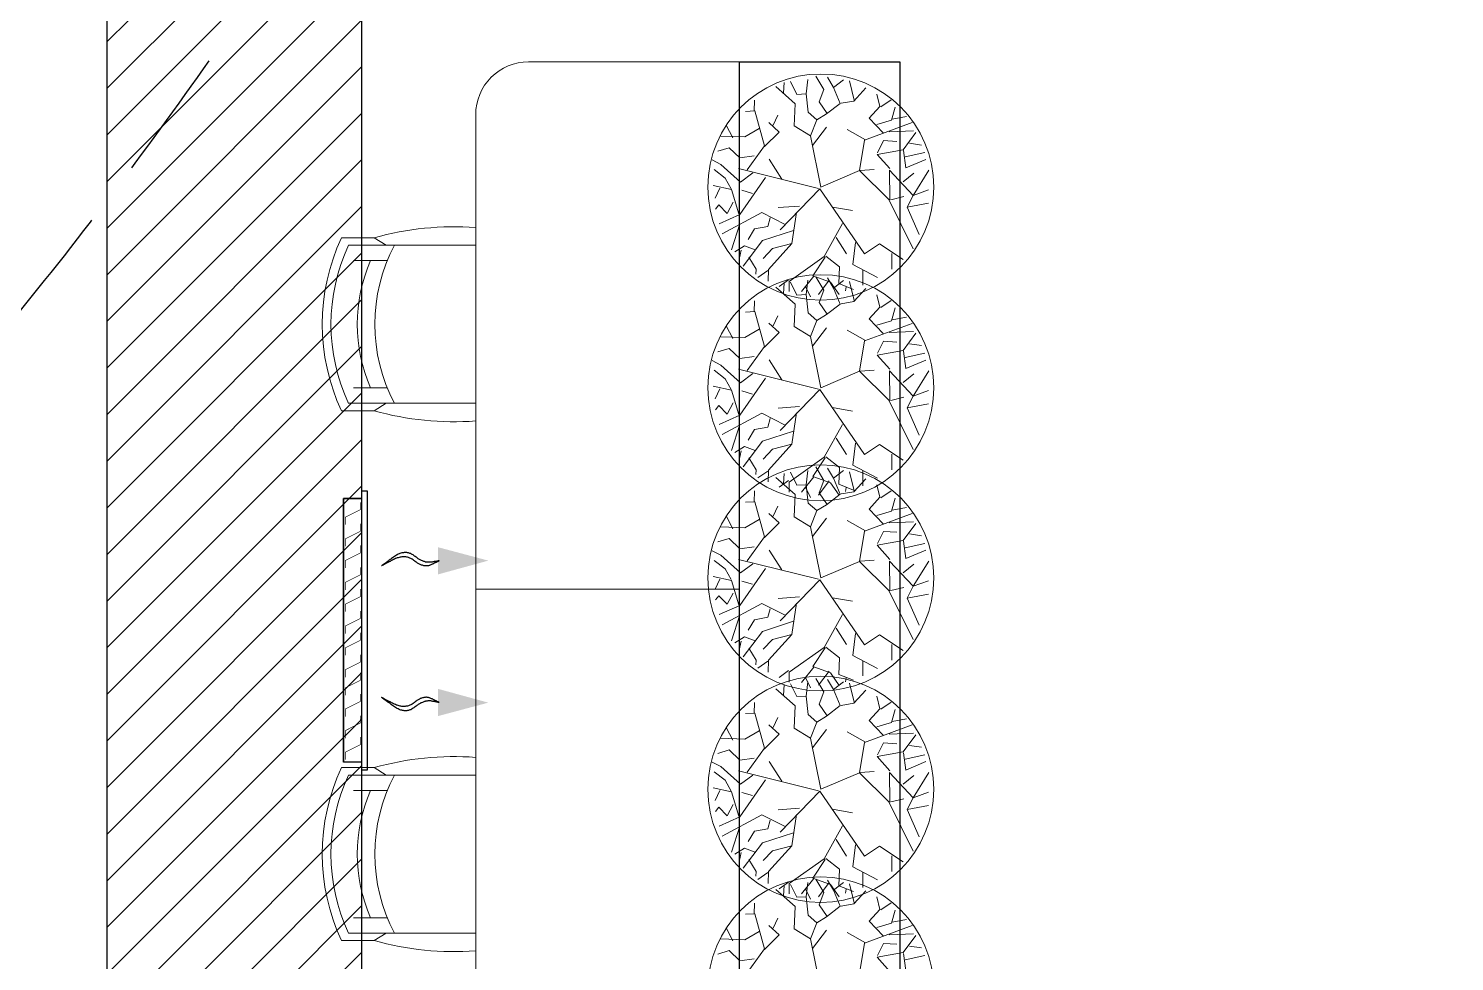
# Model space of a CAD drawing. Header units: millimetres. Extents: x 148480 to 578986, y 39883 to 155062.
# Drawn here: x 237317 to 241374, y 67362 to 70015 of the extents above; entities that cross this region are included whole.
import ezdxf

# ---------------------------------------------------------------- set-up
doc = ezdxf.new("R2010")
doc.units = ezdxf.units.MM
doc.linetypes.add('CONTINU', pattern=[0])
doc.linetypes.add('HIDDEN', pattern=[0.375, 0.25, -0.125])
for name, color, linetype in [('Flooring', 44, 'Continuous'), ('I - MODULAR', 44, 'Continuous'), ('Layer4', 6, 'Continuous'), ('M-HVAC ELLIPTICAL DUCT', 6, 'Continuous'), ('M-HVAC-GRIL', 6, 'Continuous'), ('M-HVAC-INSULATION', 8, 'Continuous'), ('M-HVAC-SUPP', 4, 'Continuous')]:
    doc.layers.add(name, color=color, linetype=linetype)
doc.layers.add('I-01$0$i-plants', color=7, linetype='Continuous', lineweight=13, true_color=0x86b300)
for name, color, linetype, lineweight in [('ID - MODULAR', 44, 'Continuous', 5), ('KDBS-SIDE THROW GRILLE', 1, 'Continuous', 18), ('M HVAC GRILLE', 6, 'Continuous', 13)]:
    doc.layers.add(name, color=color, linetype=linetype, lineweight=lineweight)

# ---------------------------------------------------------------- blocks, each defined once
blk = doc.blocks.new('GFC1')
at = {"layer": 'Flooring', "color": 8, "linetype": 'HIDDEN', "ltscale": 1500}
for centre, radius, start, end in [((300007.7, 78255.1), 12777.8, 229.90697, 79.60318), ((324487.1, 62275.5), 10691.5, 104.44066, 175.45821)]:
    blk.add_arc(centre, radius, start, end, dxfattribs=at)
at = {"layer": 'I - MODULAR', "color": 8, "linetype": 'Continuous'}
blk.add_lwpolyline([(311971.9, 70906.6), (312428.4, 70906.6), (312428.4, 64906.6), (311971.9, 64906.6)], close=True, dxfattribs=at)
at = {"layer": 'I-01$0$i-plants', "color": 8}
for p, q in [((312130.3, 70787.6), (312075.8, 70836.1)), ((312097.1, 70818), (312099.2, 70847.5)), ((312135.8, 70814), (312117, 70850.8)), ((312162.4, 70815.2), (312166.3, 70856.4)), ((312212.3, 70827.8), (312189.9, 70865.9)), ((312239.8, 70834), (312223.1, 70862.6)), ((312239.8, 70834), (312268.3, 70855.8)), ((312258.8, 70788.4), (312239.8, 70834)), ((312298.7, 70798), (312285.3, 70852.1)), ((312297.1, 70795.2), (312331.6, 70832.4)), ((312013.6, 70766.2), (312014.8, 70797.7)), ((312162.4, 70815.2), (312135.8, 70814)), ((312167.4, 70763), (312162.4, 70815.2)), ((312198.5, 70792.4), (312212.3, 70827.8)), ((312221.9, 70759.4), (312198.5, 70792.4)), ((312261.4, 70789.2), (312297.1, 70795.2)), ((312371.4, 70779.8), (312363.3, 70815)), ((312374.3, 70778.3), (312403.4, 70798.2)), ((312015.9, 70766.8), (311989.7, 70765.8)), ((312043.2, 70667.7), (312015.9, 70766.8)), ((312068.3, 70726.6), (312081.4, 70754.9)), ((312128, 70724.4), (312130.3, 70787.6)), ((312192.5, 70741.7), (312167.4, 70763)), ((312192.5, 70741.7), (312219.6, 70758.7)), ((312219.6, 70758.7), (312258.8, 70788.4)), ((312341.2, 70745.9), (312371.4, 70779.8)), ((312404.8, 70740.5), (312415, 70777.2)), ((312406.4, 70743.4), (312447, 70750.8)), ((311953.4, 70690), (311934.2, 70726.7)), ((312028.4, 70716.9), (311987, 70693.3)), ((312084.8, 70707), (312055.5, 70733.9)), ((312174.1, 70695.8), (312128, 70724.4)), ((312174.1, 70695.8), (312192.5, 70741.7)), ((312179.5, 70668.5), (312220, 70720.8)), ((312330.3, 70684.6), (312278.7, 70713.9)), ((312327.7, 70683.8), (312463.1, 70733.6)), ((312380.6, 70704.4), (312341.2, 70745.9)), ((312362.9, 70728), (312404.8, 70740.5)), ((312398.4, 70707.4), (312467.3, 70710.1)), ((311987, 70693.3), (311919.5, 70695.5)), ((312043.7, 70665.8), (312084.8, 70707)), ((312203.7, 70550.4), (312174.1, 70695.8)), ((312313.7, 70597.1), (312327.7, 70683.8)), ((312365.3, 70648.2), (312381.9, 70682.4)), ((312381.9, 70682.4), (312420, 70680.3)), ((312437.7, 70656.7), (312474, 70705.6)), ((312456.1, 70675.5), (312489.9, 70670)), ((311942.9, 70662.4), (311910.8, 70652.8)), ((311973.2, 70633.5), (311942.9, 70662.4)), ((312014.3, 70639), (311973.2, 70633.5)), ((311994, 70599.3), (312043.2, 70667.7)), ((312092.7, 70573.2), (312057.1, 70629.5)), ((312363.9, 70643.4), (312437.7, 70656.7)), ((312400.4, 70603), (312363.9, 70643.4)), ((312438.4, 70654.5), (312445.3, 70605.3)), ((312443.9, 70636.1), (312499.3, 70648.3)), ((312445.3, 70605.3), (312502.2, 70629.2)), ((311919.6, 70615), (311894.3, 70627.5)), ((311931.3, 70576.1), (311900, 70600.3)), ((311974.7, 70564.6), (311919.6, 70615)), ((312197.3, 70546.5), (311969.9, 70602.8)), ((312010, 70590.9), (311974.7, 70564.6)), ((312203.7, 70550.4), (312313.7, 70597.1)), ((312313.7, 70597.1), (312397.1, 70514.8)), ((312316, 70597.8), (312355.4, 70600.8)), ((312400.3, 70513.7), (312399, 70598.2)), ((312399, 70598.2), (312466.1, 70526.7)), ((312438.3, 70565.2), (312468.7, 70589.9)), ((312466.1, 70526.7), (312511.4, 70598.3)), ((311949.2, 70543.4), (311897.4, 70554.7)), ((311948.6, 70545.6), (311931.3, 70576.1)), ((312046.3, 70577.3), (311973, 70472.5)), ((311916, 70547), (311902.9, 70518.6)), ((311954.4, 70507.3), (311937.5, 70475.4)), ((311970.1, 70473.9), (311949.2, 70543.4)), ((312008.8, 70532.4), (311979.2, 70541.5)), ((312200.6, 70545.2), (312088, 70428.8)), ((312200.6, 70545.2), (312328.1, 70360.2)), ((312397.1, 70514.8), (312466, 70374.8)), ((312402.6, 70514.4), (312440.2, 70523.3)), ((312466.1, 70526.7), (312449.4, 70492.8)), ((312466.1, 70526.7), (312509.6, 70542.1)), ((311913.9, 70499.6), (311904, 70487.7)), ((311937.5, 70475.4), (311913.9, 70499.6)), ((311973, 70472.5), (311914.1, 70446)), ((312035.7, 70478), (311922.7, 70417.3)), ((312102.1, 70444.3), (312035.7, 70478)), ((312142.6, 70496.5), (312082.4, 70492)), ((312134.6, 70478.5), (312121.3, 70389.6)), ((312237.2, 70493.7), (312293.9, 70483.9)), ((312449.4, 70492.8), (312510.3, 70504.3)), ((312449.4, 70492.8), (312483.1, 70415.6)), ((311972.9, 70445.6), (311949.8, 70371.8)), ((312014.7, 70431.3), (311997.1, 70401.6)), ((312052.9, 70438.4), (312014.7, 70431.3)), ((312126, 70427), (312038.1, 70398.3)), ((312059.1, 70462.6), (312052.9, 70438.4)), ((312264.9, 70446.3), (312212.7, 70352.5)), ((312038.1, 70398.3), (311982.3, 70325.8)), ((312121.3, 70389.6), (312054.9, 70316.3)), ((312121.3, 70389.6), (312066.5, 70375.5)), ((312247.2, 70407.3), (312277.1, 70360.6)), ((312302.5, 70392.7), (312294.4, 70330.1)), ((312328.2, 70360.3), (312370.6, 70388.7)), ((312370.6, 70388.7), (312437.8, 70344)), ((311986.5, 70382.8), (311959.4, 70365.8)), ((311976.6, 70371), (311971, 70344.5)), ((312016.6, 70371.8), (311986.5, 70382.8)), ((311998.9, 70350.8), (312019.6, 70317)), ((312066.5, 70375.5), (312039.8, 70347.5)), ((312212.7, 70352.5), (312113.2, 70282.2)), ((312216, 70351.1), (312180.9, 70298.2)), ((312217.6, 70354), (312256.5, 70323.2)), ((312405.7, 70361.2), (312405.7, 70316.6)), ((312019.6, 70317), (312018.5, 70303.1)), ((312052.9, 70313.4), (312024.2, 70293.6)), ((312054.9, 70316.3), (312054, 70282.5)), ((312256.5, 70323.2), (312254.5, 70275.7)), ((312294.4, 70330.1), (312364.6, 70293.1)), ((312323.3, 70314), (312323, 70271.5)), ((312130.3, 70216.9), (312075.8, 70265.4)), ((312111.9, 70286.6), (312085.4, 70267.4)), ((312097.1, 70247.3), (312099.2, 70276.8)), ((312113.2, 70282.2), (312113.7, 70253.5)), ((312135.8, 70243.3), (312117, 70280.1)), ((312183.8, 70296.9), (312148.9, 70252.9)), ((312161, 70265.4), (312174.5, 70238.2)), ((312162.4, 70244.5), (312166.3, 70285.7)), ((312180.9, 70298.2), (312231.6, 70280.1)), ((312212.3, 70257.1), (312189.9, 70295.2)), ((312227.6, 70285.3), (312196.9, 70244.9)), ((312239.8, 70263.3), (312223.1, 70291.9)), ((312231.6, 70280.1), (312255.6, 70244.8)), ((312239.8, 70263.3), (312268.3, 70285.1)), ((312254.5, 70275.7), (312296.9, 70259.3)), ((312276, 70266.5), (312274.2, 70254.8)), ((312298.7, 70227.3), (312285.3, 70281.4)), ((312013.6, 70195.4), (312014.8, 70227)), ((312162.4, 70244.5), (312135.8, 70243.3)), ((312167.4, 70192.3), (312162.4, 70244.5)), ((312198.5, 70221.7), (312212.3, 70257.1)), ((312258.8, 70217.7), (312239.8, 70263.3)), ((312261.4, 70218.5), (312297.1, 70224.5)), ((312297.1, 70224.5), (312331.6, 70261.6)), ((312371.4, 70209), (312363.3, 70244.3)), ((312374.3, 70207.6), (312403.4, 70227.5)), ((312015.9, 70196.1), (311989.7, 70195)), ((312043.2, 70097), (312015.9, 70196.1)), ((312068.3, 70155.8), (312081.4, 70184.2)), ((312128, 70153.7), (312130.3, 70216.9)), ((312192.5, 70171), (312167.4, 70192.3)), ((312192.5, 70171), (312219.6, 70188)), ((312221.9, 70188.6), (312198.5, 70221.7)), ((312219.6, 70188), (312258.8, 70217.7)), ((312341.2, 70175.2), (312371.4, 70209)), ((312404.8, 70169.8), (312415, 70206.5)), ((311953.4, 70119.3), (311934.2, 70156)), ((312028.4, 70146.2), (311987, 70122.6)), ((312084.8, 70136.3), (312055.5, 70163.2)), ((312174.1, 70125.1), (312128, 70153.7)), ((312174.1, 70125.1), (312192.5, 70171)), ((312179.5, 70097.8), (312220, 70150.1)), ((312330.3, 70113.9), (312278.7, 70143.2)), ((312327.7, 70113.1), (312463.1, 70162.8)), ((312380.6, 70133.7), (312341.2, 70175.2)), ((312362.9, 70157.3), (312404.8, 70169.8)), ((312406.4, 70172.7), (312447, 70180.1)), ((311987, 70122.6), (311919.5, 70124.8)), ((312043.7, 70095.1), (312084.8, 70136.3)), ((312203.7, 69979.7), (312174.1, 70125.1)), ((312313.7, 70026.4), (312327.7, 70113.1)), ((312365.3, 70077.5), (312381.9, 70111.7)), ((312381.9, 70111.7), (312420, 70109.5)), ((312398.4, 70136.7), (312467.3, 70139.4)), ((312437.7, 70086), (312474, 70134.9)), ((312456.1, 70104.8), (312489.9, 70099.3)), ((311942.9, 70091.7), (311910.8, 70082)), ((311973.2, 70062.7), (311942.9, 70091.7)), ((312014.3, 70068.3), (311973.2, 70062.7)), ((311994, 70028.6), (312043.2, 70097)), ((312363.9, 70072.7), (312437.7, 70086)), ((312400.4, 70032.3), (312363.9, 70072.7)), ((312438.4, 70083.8), (312445.3, 70034.6)), ((312443.9, 70065.4), (312499.3, 70077.6)), ((311919.6, 70044.3), (311894.3, 70056.8)), ((311931.3, 70005.4), (311900, 70029.6)), ((311974.7, 69993.9), (311919.6, 70044.3)), ((312197.3, 69975.8), (311969.9, 70032.1)), ((312010, 70020.1), (311974.7, 69993.9)), ((312092.7, 70002.5), (312057.1, 70058.7)), ((312203.7, 69979.7), (312313.7, 70026.4)), ((312313.7, 70026.4), (312397.1, 69944.1)), ((312316, 70027.1), (312355.4, 70030)), ((312400.3, 69943), (312399, 70027.5)), ((312399, 70027.5), (312466.1, 69955.9)), ((312445.3, 70034.6), (312502.2, 70058.4)), ((312466.1, 69955.9), (312511.4, 70027.6)), ((311949.2, 69972.7), (311897.4, 69984)), ((311948.6, 69974.9), (311931.3, 70005.4)), ((312046.3, 70006.6), (311973, 69901.8)), ((312438.3, 69994.5), (312468.7, 70019.2)), ((311916, 69976.3), (311902.9, 69947.9)), ((311970.1, 69903.2), (311949.2, 69972.7)), ((312008.8, 69961.7), (311979.2, 69970.8)), ((312200.6, 69974.4), (312088, 69858)), ((312200.6, 69974.4), (312328.1, 69789.5)), ((312397.1, 69944.1), (312466, 69804.1)), ((312402.6, 69943.7), (312440.2, 69952.6)), ((312466.1, 69955.9), (312449.4, 69922)), ((312466.1, 69955.9), (312509.6, 69971.3)), ((311913.9, 69928.8), (311904, 69917)), ((311937.5, 69904.7), (311913.9, 69928.8)), ((311973, 69901.8), (311914.1, 69875.2)), ((312035.7, 69907.3), (311922.7, 69846.6)), ((311954.4, 69936.6), (311937.5, 69904.7)), ((312102.1, 69873.6), (312035.7, 69907.3)), ((312142.6, 69925.8), (312082.4, 69921.3)), ((312134.6, 69907.8), (312121.3, 69818.9)), ((312237.2, 69923), (312293.9, 69913.1)), ((312449.4, 69922), (312510.3, 69933.5)), ((312449.4, 69922), (312483.1, 69844.9)), ((311972.9, 69874.9), (311949.8, 69801.1)), ((312014.7, 69860.6), (311997.1, 69830.9)), ((312052.9, 69867.7), (312014.7, 69860.6)), ((312059.1, 69891.9), (312052.9, 69867.7)), ((312264.9, 69875.5), (312212.7, 69781.8)), ((312038.1, 69827.5), (311982.3, 69755.1)), ((312126, 69856.3), (312038.1, 69827.5)), ((312121.3, 69818.9), (312054.9, 69745.6)), ((312121.3, 69818.9), (312066.5, 69804.8)), ((312247.2, 69836.6), (312277.1, 69789.9)), ((312302.5, 69822), (312294.4, 69759.4)), ((312328.2, 69789.6), (312370.6, 69817.9)), ((312370.6, 69817.9), (312437.8, 69773.2)), ((311986.5, 69812.1), (311959.4, 69795.1)), ((311976.6, 69800.2), (311971, 69773.8)), ((312016.6, 69801.1), (311986.5, 69812.1)), ((311998.9, 69780.1), (312019.6, 69746.3)), ((312066.5, 69804.8), (312039.8, 69776.8)), ((312212.7, 69781.8), (312113.2, 69711.5)), ((312216, 69780.4), (312180.9, 69727.4)), ((312217.6, 69783.2), (312256.5, 69752.5)), ((312405.7, 69790.5), (312405.7, 69745.9)), ((312019.6, 69746.3), (312018.5, 69732.4)), ((312052.9, 69742.7), (312024.2, 69722.9)), ((312054.9, 69745.6), (312054, 69711.8)), ((312135.8, 69702.3), (312117, 69739.1)), ((312162.4, 69703.5), (312166.3, 69744.7)), ((312212.3, 69716.1), (312189.9, 69754.2)), ((312239.8, 69722.3), (312223.1, 69750.9)), ((312239.8, 69722.3), (312268.3, 69744.1)), ((312256.5, 69752.5), (312254.5, 69705)), ((312298.7, 69686.3), (312285.3, 69740.4)), ((312294.4, 69759.4), (312364.6, 69722.4)), ((312323.3, 69743.3), (312323, 69700.8)), ((312130.3, 69675.9), (312075.8, 69724.4)), ((312111.9, 69715.9), (312085.4, 69696.7)), ((312097.1, 69706.3), (312099.2, 69735.8)), ((312113.2, 69711.5), (312113.7, 69682.8)), ((312162.4, 69703.5), (312135.8, 69702.3)), ((312183.8, 69726.2), (312148.9, 69682.2)), ((312167.4, 69651.3), (312162.4, 69703.5)), ((312180.9, 69727.4), (312231.6, 69709.3)), ((312227.6, 69714.6), (312196.9, 69674.2)), ((312198.5, 69680.7), (312212.3, 69716.1)), ((312231.6, 69709.3), (312255.6, 69674.1)), ((312258.8, 69676.7), (312239.8, 69722.3)), ((312254.5, 69705), (312296.9, 69688.6)), ((312276, 69695.8), (312274.2, 69684.1)), ((312297.1, 69683.5), (312331.6, 69720.6)), ((312371.4, 69668), (312363.3, 69703.3)), ((312015.9, 69655.1), (311989.7, 69654)), ((312013.6, 69654.4), (312014.8, 69686)), ((312043.2, 69556), (312015.9, 69655.1)), ((312128, 69612.7), (312130.3, 69675.9)), ((312161, 69694.7), (312174.5, 69667.4)), ((312221.9, 69647.6), (312198.5, 69680.7)), ((312219.6, 69647), (312258.8, 69676.7)), ((312261.4, 69677.5), (312297.1, 69683.5)), ((312341.2, 69634.2), (312371.4, 69668)), ((312374.3, 69666.5), (312403.4, 69686.5)), ((312404.8, 69628.8), (312415, 69665.5)), ((311953.4, 69578.3), (311934.2, 69615)), ((312084.8, 69595.3), (312055.5, 69622.2)), ((312068.3, 69614.8), (312081.4, 69643.2)), ((312192.5, 69630), (312167.4, 69651.3)), ((312174.1, 69584.1), (312192.5, 69630)), ((312192.5, 69630), (312219.6, 69647)), ((312327.7, 69572.1), (312463.1, 69621.8)), ((312380.6, 69592.7), (312341.2, 69634.2)), ((312362.9, 69616.2), (312404.8, 69628.8)), ((312406.4, 69631.6), (312447, 69639.1)), ((311987, 69581.6), (311919.5, 69583.8)), ((312028.4, 69605.2), (311987, 69581.6)), ((312043.7, 69554.1), (312084.8, 69595.3)), ((312174.1, 69584.1), (312128, 69612.7)), ((312203.7, 69438.7), (312174.1, 69584.1)), ((312179.5, 69556.8), (312220, 69609.1)), ((312330.3, 69572.9), (312278.7, 69602.2)), ((312398.4, 69595.7), (312467.3, 69598.3)), ((312437.7, 69545), (312474, 69593.9)), ((311942.9, 69550.7), (311910.8, 69541)), ((311973.2, 69521.7), (311942.9, 69550.7)), ((311994, 69487.6), (312043.2, 69556)), ((312313.7, 69485.4), (312327.7, 69572.1)), ((312363.9, 69531.6), (312437.7, 69545)), ((312365.3, 69536.5), (312381.9, 69570.7)), ((312381.9, 69570.7), (312420, 69568.5)), ((312438.4, 69542.8), (312445.3, 69493.6)), ((312443.9, 69524.4), (312499.3, 69536.6)), ((312456.1, 69563.7), (312489.9, 69558.3)), ((311919.6, 69503.3), (311894.3, 69515.8)), ((311974.7, 69452.9), (311919.6, 69503.3)), ((312014.3, 69527.3), (311973.2, 69521.7)), ((312092.7, 69461.5), (312057.1, 69517.7)), ((312400.4, 69491.3), (312363.9, 69531.6)), ((312445.3, 69493.6), (312502.2, 69517.4)), ((311931.3, 69464.4), (311900, 69488.6)), ((311948.6, 69433.9), (311931.3, 69464.4)), ((312197.3, 69434.8), (311969.9, 69491.1)), ((312046.3, 69465.5), (311973, 69360.7)), ((312010, 69479.1), (311974.7, 69452.9)), ((312203.7, 69438.7), (312313.7, 69485.4)), ((312313.7, 69485.4), (312397.1, 69403.1)), ((312316, 69486), (312355.4, 69489)), ((312400.3, 69402), (312399, 69486.5)), ((312399, 69486.5), (312466.1, 69414.9)), ((312438.3, 69453.5), (312468.7, 69478.2)), ((312466.1, 69414.9), (312511.4, 69486.6)), ((311949.2, 69431.7), (311897.4, 69443)), ((311916, 69435.3), (311902.9, 69406.9)), ((311970.1, 69362.2), (311949.2, 69431.7)), ((312008.8, 69420.7), (311979.2, 69429.8)), ((312200.6, 69433.4), (312088, 69317)), ((312200.6, 69433.4), (312328.1, 69248.5)), ((312402.6, 69402.7), (312440.2, 69411.6)), ((312466.1, 69414.9), (312449.4, 69381)), ((312466.1, 69414.9), (312509.6, 69430.3)), ((311913.9, 69387.8), (311904, 69376)), ((311937.5, 69363.6), (311913.9, 69387.8)), ((311954.4, 69395.5), (311937.5, 69363.6)), ((312142.6, 69384.8), (312082.4, 69380.3)), ((312237.2, 69381.9), (312293.9, 69372.1)), ((312397.1, 69403.1), (312466, 69263.1)), ((312449.4, 69381), (312510.3, 69392.5)), ((312449.4, 69381), (312483.1, 69303.9)), ((311973, 69360.7), (311914.1, 69334.2)), ((312035.7, 69366.3), (311922.7, 69305.6)), ((311972.9, 69333.9), (311949.8, 69260)), ((312102.1, 69332.6), (312035.7, 69366.3)), ((312059.1, 69350.9), (312052.9, 69326.6)), ((312134.6, 69366.8), (312121.3, 69277.9)), ((312264.9, 69334.5), (312212.7, 69240.8)), ((312014.7, 69319.6), (311997.1, 69289.9)), ((312052.9, 69326.6), (312014.7, 69319.6)), ((312126, 69315.3), (312038.1, 69286.5)), ((312247.2, 69295.6), (312277.1, 69248.9)), ((311986.5, 69271), (311959.4, 69254.1)), ((311976.6, 69259.2), (311971, 69232.8)), ((312038.1, 69286.5), (311982.3, 69214.1)), ((312016.6, 69260.1), (311986.5, 69271)), ((312066.5, 69263.8), (312039.8, 69235.8)), ((312121.3, 69277.9), (312054.9, 69204.6)), ((312121.3, 69277.9), (312066.5, 69263.8)), ((312302.5, 69281), (312294.4, 69218.4)), ((312328.2, 69248.6), (312370.6, 69276.9)), ((312370.6, 69276.9), (312437.8, 69232.2)), ((312405.7, 69249.4), (312405.7, 69204.9)), ((311998.9, 69239.1), (312019.6, 69205.2)), ((312212.7, 69240.8), (312113.2, 69170.5)), ((312216, 69239.4), (312180.9, 69186.4)), ((312217.6, 69242.2), (312256.5, 69211.5)), ((312256.5, 69211.5), (312254.5, 69164)), ((312294.4, 69218.4), (312364.6, 69181.4)), ((312019.6, 69205.2), (312018.5, 69191.3)), ((312052.9, 69201.7), (312024.2, 69181.9)), ((312054.9, 69204.6), (312054, 69170.8)), ((312111.9, 69174.9), (312085.4, 69155.7)), ((312113.2, 69170.5), (312113.7, 69141.8)), ((312183.8, 69185.2), (312148.9, 69141.1)), ((312180.9, 69186.4), (312231.6, 69168.3)), ((312227.6, 69173.6), (312196.9, 69133.2)), ((312231.6, 69168.3), (312255.6, 69133.1)), ((312323.3, 69202.3), (312323, 69159.8)), ((312097.1, 69105), (312099.2, 69134.5)), ((312135.8, 69101), (312117, 69137.8)), ((312161, 69153.6), (312174.5, 69126.4)), ((312162.4, 69102.2), (312166.3, 69143.4)), ((312212.3, 69114.8), (312189.9, 69152.9)), ((312239.8, 69121), (312223.1, 69149.6)), ((312239.8, 69121), (312268.3, 69142.8)), ((312254.5, 69164), (312296.9, 69147.5)), ((312276, 69154.8), (312274.2, 69143.1)), ((312298.7, 69085), (312285.3, 69139.1)), ((312130.3, 69074.6), (312075.8, 69123.1)), ((312162.4, 69102.2), (312135.8, 69101)), ((312167.4, 69050), (312162.4, 69102.2)), ((312198.5, 69079.4), (312212.3, 69114.8)), ((312258.8, 69075.4), (312239.8, 69121)), ((312297.1, 69082.2), (312331.6, 69119.3)), ((312371.4, 69066.7), (312363.3, 69102)), ((312015.9, 69053.8), (311989.7, 69052.7)), ((312013.6, 69053.1), (312014.8, 69084.7)), ((312043.2, 68954.7), (312015.9, 69053.8)), ((312128, 69011.4), (312130.3, 69074.6)), ((312192.5, 69028.7), (312167.4, 69050)), ((312221.9, 69046.3), (312198.5, 69079.4)), ((312219.6, 69045.7), (312258.8, 69075.4)), ((312261.4, 69076.2), (312297.1, 69082.2)), ((312341.2, 69032.9), (312371.4, 69066.7)), ((312374.3, 69065.3), (312403.4, 69085.2)), ((312404.8, 69027.5), (312415, 69064.2)), ((311953.4, 68977), (311934.2, 69013.7)), ((312084.8, 68994), (312055.5, 69020.9)), ((312068.3, 69013.5), (312081.4, 69041.9)), ((312174.1, 68982.8), (312128, 69011.4)), ((312174.1, 68982.8), (312192.5, 69028.7)), ((312179.5, 68955.5), (312220, 69007.8)), ((312192.5, 69028.7), (312219.6, 69045.7)), ((312327.7, 68970.8), (312463.1, 69020.6)), ((312380.6, 68991.4), (312341.2, 69032.9)), ((312362.9, 69015), (312404.8, 69027.5)), ((312406.4, 69030.4), (312447, 69037.8)), ((311987, 68980.3), (311919.5, 68982.5)), ((312028.4, 69003.9), (311987, 68980.3)), ((312043.7, 68952.8), (312084.8, 68994)), ((312203.7, 68837.4), (312174.1, 68982.8)), ((312330.3, 68971.6), (312278.7, 69000.9)), ((312313.7, 68884.1), (312327.7, 68970.8)), ((312365.3, 68935.2), (312381.9, 68969.4)), ((312381.9, 68969.4), (312420, 68967.2)), ((312398.4, 68994.4), (312467.3, 68997.1)), ((312437.7, 68943.7), (312474, 68992.6)), ((311942.9, 68949.4), (311910.8, 68939.7)), ((311973.2, 68920.4), (311942.9, 68949.4)), ((312014.3, 68926), (311973.2, 68920.4)), ((311994, 68886.3), (312043.2, 68954.7)), ((312363.9, 68930.4), (312437.7, 68943.7)), ((312400.4, 68890), (312363.9, 68930.4)), ((312438.4, 68941.5), (312445.3, 68892.3)), ((312443.9, 68923.1), (312499.3, 68935.3)), ((312456.1, 68962.5), (312489.9, 68957)), ((311919.6, 68902), (311894.3, 68914.5)), ((311931.3, 68863.1), (311900, 68887.3)), ((311974.7, 68851.6), (311919.6, 68902)), ((312197.3, 68833.5), (311969.9, 68889.8)), ((312092.7, 68860.2), (312057.1, 68916.4)), ((312203.7, 68837.4), (312313.7, 68884.1)), ((312313.7, 68884.1), (312397.1, 68801.8)), ((312316, 68884.8), (312355.4, 68887.7)), ((312400.3, 68800.7), (312399, 68885.2)), ((312399, 68885.2), (312466.1, 68813.6)), ((312445.3, 68892.3), (312502.2, 68916.1)), ((312466.1, 68813.6), (312511.4, 68885.3)), ((311948.6, 68832.6), (311931.3, 68863.1)), ((312046.3, 68864.3), (311973, 68759.5)), ((312010, 68877.8), (311974.7, 68851.6)), ((312438.3, 68852.2), (312468.7, 68876.9)), ((311949.2, 68830.4), (311897.4, 68841.7)), ((311916, 68834), (311902.9, 68805.6)), ((311970.1, 68760.9), (311949.2, 68830.4)), ((312008.8, 68819.4), (311979.2, 68828.5)), ((312200.6, 68832.1), (312088, 68715.7)), ((312200.6, 68832.1), (312328.1, 68647.2)), ((312402.6, 68801.4), (312440.2, 68810.3)), ((312466.1, 68813.6), (312449.4, 68779.7)), ((312466.1, 68813.6), (312509.6, 68829)), ((311913.9, 68786.5), (311904, 68774.7)), ((311937.5, 68762.4), (311913.9, 68786.5)), ((312035.7, 68765), (311922.7, 68704.3)), ((311954.4, 68794.3), (311937.5, 68762.4)), ((312102.1, 68731.3), (312035.7, 68765)), ((312142.6, 68783.5), (312082.4, 68779)), ((312134.6, 68765.5), (312121.3, 68676.6)), ((312237.2, 68780.7), (312293.9, 68770.8)), ((312397.1, 68801.8), (312466, 68661.8)), ((312449.4, 68779.7), (312510.3, 68791.2)), ((312449.4, 68779.7), (312483.1, 68702.6)), ((311973, 68759.5), (311914.1, 68732.9)), ((311972.9, 68732.6), (311949.8, 68658.8)), ((312052.9, 68725.4), (312014.7, 68718.3)), ((312059.1, 68749.6), (312052.9, 68725.4)), ((312264.9, 68733.2), (312212.7, 68639.5)), ((312038.1, 68685.2), (311982.3, 68612.8)), ((312014.7, 68718.3), (311997.1, 68688.6)), ((312126, 68714), (312038.1, 68685.2)), ((312247.2, 68694.3), (312277.1, 68647.6)), ((311986.5, 68669.8), (311959.4, 68652.8)), ((311976.6, 68657.9), (311971, 68631.5)), ((312016.6, 68658.8), (311986.5, 68669.8)), ((312066.5, 68662.5), (312039.8, 68634.5)), ((312121.3, 68676.6), (312054.9, 68603.3)), ((312121.3, 68676.6), (312066.5, 68662.5)), ((312217.6, 68640.9), (312256.5, 68610.2)), ((312302.5, 68679.7), (312294.4, 68617.1)), ((312328.2, 68647.3), (312370.6, 68675.6)), ((312370.6, 68675.6), (312437.8, 68630.9)), ((312405.7, 68648.2), (312405.7, 68603.6)), ((311998.9, 68637.8), (312019.6, 68604)), ((312019.6, 68604), (312018.5, 68590.1)), ((312052.9, 68600.4), (312024.2, 68580.6)), ((312054.9, 68603.3), (312054, 68569.5)), ((312212.7, 68639.5), (312113.2, 68569.2)), ((312216, 68638.1), (312180.9, 68585.1)), ((312256.5, 68610.2), (312254.5, 68562.7)), ((312294.4, 68617.1), (312364.6, 68580.1)), ((312323.3, 68601), (312323, 68558.5)), ((312111.9, 68573.6), (312085.4, 68554.4)), ((312097.1, 68534.3), (312099.2, 68563.8)), ((312113.2, 68569.2), (312113.7, 68540.5)), ((312135.8, 68530.3), (312117, 68567.1)), ((312183.8, 68583.9), (312148.9, 68539.9)), ((312162.4, 68531.5), (312166.3, 68572.7)), ((312180.9, 68585.1), (312231.6, 68567)), ((312212.3, 68544.1), (312189.9, 68582.2)), ((312227.6, 68572.3), (312196.9, 68531.9)), ((312239.8, 68550.3), (312223.1, 68578.9)), ((312231.6, 68567), (312255.6, 68531.8)), ((312239.8, 68550.3), (312268.3, 68572.1)), ((312254.5, 68562.7), (312296.9, 68546.3)), ((312298.7, 68514.3), (312285.3, 68568.4)), ((312130.3, 68503.9), (312075.8, 68552.4)), ((312162.4, 68531.5), (312135.8, 68530.3)), ((312161, 68552.4), (312174.5, 68525.1)), ((312167.4, 68479.3), (312162.4, 68531.5)), ((312198.5, 68508.7), (312212.3, 68544.1)), ((312258.8, 68504.7), (312239.8, 68550.3)), ((312276, 68553.5), (312274.2, 68541.8)), ((312297.1, 68511.5), (312331.6, 68548.6)), ((312371.4, 68496), (312363.3, 68531.3)), ((312015.9, 68483.1), (311989.7, 68482)), ((312013.6, 68482.4), (312014.8, 68514)), ((312043.2, 68384), (312015.9, 68483.1)), ((312128, 68440.7), (312130.3, 68503.9)), ((312192.5, 68458), (312167.4, 68479.3)), ((312221.9, 68475.6), (312198.5, 68508.7)), ((312219.6, 68475), (312258.8, 68504.7)), ((312261.4, 68505.5), (312297.1, 68511.5)), ((312341.2, 68462.2), (312371.4, 68496)), ((312374.3, 68494.5), (312403.4, 68514.5)), ((312404.8, 68456.8), (312415, 68493.5)), ((311953.4, 68406.3), (311934.2, 68443)), ((312084.8, 68423.3), (312055.5, 68450.2)), ((312068.3, 68442.8), (312081.4, 68471.2)), ((312174.1, 68412.1), (312128, 68440.7)), ((312174.1, 68412.1), (312192.5, 68458)), ((312192.5, 68458), (312219.6, 68475)), ((312327.7, 68400.1), (312463.1, 68449.8)), ((312380.6, 68420.7), (312341.2, 68462.2)), ((312362.9, 68444.2), (312404.8, 68456.8)), ((312406.4, 68459.6), (312447, 68467.1)), ((311987, 68409.6), (311919.5, 68411.8)), ((312028.4, 68433.2), (311987, 68409.6)), ((312043.7, 68382.1), (312084.8, 68423.3)), ((312203.7, 68266.7), (312174.1, 68412.1)), ((312179.5, 68384.8), (312220, 68437.1)), ((312330.3, 68400.9), (312278.7, 68430.2)), ((312313.7, 68313.4), (312327.7, 68400.1)), ((312365.3, 68364.5), (312381.9, 68398.7)), ((312381.9, 68398.7), (312420, 68396.5)), ((312398.4, 68423.7), (312467.3, 68426.3)), ((312437.7, 68373), (312474, 68421.9)), ((311942.9, 68378.7), (311910.8, 68369)), ((311973.2, 68349.7), (311942.9, 68378.7)), ((311994, 68315.6), (312043.2, 68384)), ((312363.9, 68359.6), (312437.7, 68373)), ((312400.4, 68319.3), (312363.9, 68359.6)), ((312438.4, 68370.8), (312445.3, 68321.6)), ((312443.9, 68352.4), (312499.3, 68364.6)), ((312456.1, 68391.7), (312489.9, 68386.3)), ((312014.3, 68355.3), (311973.2, 68349.7))]:
    blk.add_line(p, q, dxfattribs=at)
at = {"layer": 'I-01$0$i-plants', "color": 8, "linetype": 'CONTINU'}
for centre in [(312203.7, 70550.4), (312203.7, 69979.7), (312203.7, 69438.7), (312203.7, 68837.4), (312203.7, 68266.7)]:
    blk.add_circle(centre, 321.5, dxfattribs=at)
at = {"layer": 'ID - MODULAR', "color": 8, "ltscale": 500}
for p, q in [((310839.7, 70406.1), (310932.9, 70406.1)), ((310967.1, 70385), (310932.9, 70406.1)), ((310860, 70385), (310990.8, 70385)), ((310968.8, 70385), (310967.1, 70385)), ((311221.9, 70385), (310990.8, 70385)), ((310932.9, 69914.1), (310839.7, 69914.1)), ((310990.8, 69935.3), (310860, 69935.3)), ((310967.1, 69935.3), (310932.9, 69914.1)), ((310968.8, 69935.3), (310967.1, 69935.3)), ((310990.8, 69935.3), (311221.9, 69935.3)), ((310932.9, 68899.1), (310839.7, 68899.1)), ((310967.1, 68878), (310932.9, 68899.1)), ((310990.8, 68878), (310860, 68878)), ((310968.8, 68878), (310967.1, 68878)), ((310990.8, 68878), (311221.9, 68878)), ((310839.7, 68407.1), (310932.9, 68407.1)), ((310860, 68428.3), (310990.8, 68428.3)), ((310967.1, 68428.3), (310932.9, 68407.1)), ((310968.8, 68428.3), (310967.1, 68428.3)), ((311221.9, 68428.3), (310990.8, 68428.3))]:
    blk.add_line(p, q, dxfattribs=at)
at = {"layer": 'ID - MODULAR', "color": 8, "ltscale": 500, "extrusion": (0, 0, -1)}
for p, q in [((310873.9, 70341.2), (310970.3, 70341.2)), ((310873.9, 69979.1), (310970.3, 69979.1)), ((310873.9, 68834.2), (310970.3, 68834.2)), ((310873.9, 68472.1), (310970.3, 68472.1))]:
    blk.add_line(p, q, dxfattribs=at)
at = {"layer": 'ID - MODULAR', "color": 8, "ltscale": 500}
blk.add_lwpolyline([(311971.9, 70906.6), (311371.9, 70906.6, 0.414214), (311221.9, 70756.6), (311221.9, 69406.6), (311971.9, 69406.6)], format="xyb", close=True, dxfattribs=at)
blk.add_lwpolyline([(311971.9, 67906.6), (311221.9, 67906.6), (311221.9, 69406.6), (311971.9, 69406.6)], close=True, dxfattribs=at)
for centre, major_axis, start_param, end_param in [((311160.3, 69599), (838.5, 0), 1.49727, 1.845387), ((311365.9, 70160.1), (580.8, 0), 2.704257, 3.578932), ((311340.9, 70160.1), (-530.9, 0), 5.845838, 6.720513), ((311415.9, 70160.1), (480.9, 0), 2.65511, 3.628104), ((311340.9, 70160.1), (-455.9, 0), 5.8748, 6.691551), ((311160.3, 70721.3), (838.5, 0), 4.437818, 4.785935)]:
    blk.add_ellipse(centre, major_axis=major_axis, ratio=1, start_param=start_param, end_param=end_param, dxfattribs=at)
at = {"layer": 'ID - MODULAR', "color": 8, "ltscale": 500, "extrusion": (0, 0, -1)}
for centre, major_axis, start_param, end_param in [((311160.3, 68092), (838.5, 0), 4.437818, 4.785935), ((311365.9, 68653.1), (580.8, 0), 2.704257, 3.578932), ((311340.9, 68653.1), (-530.9, 0), 5.845838, 6.720513), ((311415.9, 68653.1), (480.9, 0), 2.65511, 3.628104), ((311340.9, 68653.1), (-455.9, 0), 5.8748, 6.691551), ((311160.3, 69214.3), (838.5, 0), 1.49727, 1.845387)]:
    blk.add_ellipse(centre, major_axis=major_axis, ratio=1, start_param=start_param, end_param=end_param, dxfattribs=at)
blk = doc.blocks.new('RAAAA')
at = {"linetype": 'Continuous', "ltscale": 1000}
for points in [[(363, 0, 0), (363, 0, 0), (364, 0, 0), (364, 0, 0), (365, 0, 0), (366, 0, 0), (367, -1, 0), (368, -1, 0), (369, -1, 0), (371, -1, 0), (373, -2, 0), (374, -2, 0), (377, -2, 0), (379, -3, 0), (381, -3, 0), (384, -4, 0), (387, -4, 0), (390, -5, 0), (393, -5, 0), (397, -6, 0), (400, -6, 0), (404, -7, 0), (408, -8, 0), (412, -8, 0), (416, -9, 0), (421, -10, 0), (421, -10, 0), (425, -11, 0), (430, -11, 0), (435, -11, 0), (439, -11, 0), (444, -11, 0), (449, -11, 0), (454, -10, 0), (459, -10, 0), (464, -9, 0), (468, -7, 0), (473, -6, 0), (478, -4, 0), (483, -2, 0), (488, 0, 0), (494, 2, 0), (499, 4, 0), (504, 7, 0), (509, 10, 0), (514, 13, 0), (519, 16, 0), (525, 20, 0), (530, 24, 0), (535, 28, 0), (541, 32, 0), (546, 36, 0), (546, 36, 0), (552, 40, 0), (557, 44, 0), (563, 48, 0), (568, 51, 0), (574, 54, 0), (580, 56, 0), (586, 58, 0), (592, 60, 0), (598, 61, 0), (604, 62, 0), (610, 62, 0), (616, 62, 0), (622, 62, 0), (628, 61, 0), (635, 60, 0), (641, 59, 0), (648, 57, 0), (654, 55, 0), (661, 52, 0), (668, 49, 0), (675, 46, 0), (681, 42, 0), (688, 38, 0), (695, 33, 0), (702, 28, 0), (702, 28, 0), (709, 23, 0), (716, 19, 0), (722, 14, 0), (728, 10, 0), (734, 5, 0), (740, 1, 0), (745, -2, 0), (750, -6, 0), (755, -9, 0), (759, -13, 0), (763, -15, 0), (767, -18, 0), (771, -21, 0), (774, -23, 0), (777, -25, 0), (779, -27, 0), (782, -29, 0), (784, -31, 0), (786, -32, 0), (787, -33, 0), (789, -34, 0), (790, -35, 0), (790, -35, 0), (791, -35, 0), (791, -36, 0)], [(363, 0, 0), (363, 0, 0), (364, 0, 0), (364, 0, 0), (365, -1, 0), (366, -1, 0), (367, -2, 0), (368, -2, 0), (369, -3, 0), (371, -4, 0), (373, -5, 0), (374, -5, 0), (377, -6, 0), (379, -8, 0), (381, -9, 0), (384, -10, 0), (387, -12, 0), (390, -13, 0), (393, -15, 0), (397, -16, 0), (400, -18, 0), (404, -20, 0), (408, -22, 0), (412, -24, 0), (416, -26, 0), (421, -28, 0), (421, -28, 0), (425, -30, 0), (430, -32, 0), (435, -34, 0), (439, -35, 0), (444, -36, 0), (449, -37, 0), (454, -37, 0), (459, -38, 0), (464, -38, 0), (468, -37, 0), (473, -37, 0), (478, -36, 0), (483, -35, 0), (488, -33, 0), (494, -32, 0), (499, -30, 0), (504, -28, 0), (509, -25, 0), (514, -22, 0), (519, -19, 0), (525, -16, 0), (530, -13, 0), (535, -9, 0), (541, -5, 0), (546, 0, 0), (546, 0, 0), (552, 4, 0), (557, 8, 0), (563, 12, 0), (568, 15, 0), (574, 18, 0), (580, 21, 0), (586, 23, 0), (592, 25, 0), (598, 27, 0), (604, 28, 0), (610, 29, 0), (616, 30, 0), (622, 30, 0), (628, 31, 0), (635, 30, 0), (641, 30, 0), (648, 29, 0), (654, 28, 0), (661, 26, 0), (668, 24, 0), (675, 22, 0), (681, 20, 0), (688, 17, 0), (695, 14, 0), (702, 10, 0), (702, 10, 0), (709, 7, 0), (716, 3, 0), (722, 0, 0), (728, -3, 0), (734, -6, 0), (740, -9, 0), (745, -12, 0), (750, -14, 0), (755, -17, 0), (759, -19, 0), (763, -21, 0), (767, -23, 0), (771, -25, 0), (774, -27, 0), (777, -28, 0), (779, -30, 0), (782, -31, 0), (784, -32, 0), (786, -33, 0), (787, -34, 0), (789, -34, 0), (790, -35, 0), (790, -35, 0), (791, -35, 0), (791, -36, 0)]]:
    blk.add_polyline3d(points, dxfattribs=at)
blk.add_solid([(373, 101), (0, 0), (373, -101)], dxfattribs=at)
blk = doc.blocks.new('600X200 SIDE THROW GRILLE')
at = {"layer": 'M-HVAC-GRIL', "linetype": 'ByBlock'}
blk.add_lwpolyline([(375, -5), (396.4, -5), (396.4, 12.1), (-396.4, 12.1), (-396.4, -5), (-375, -5), (375, -5), (375, -56.4), (-375, -56.4), (-375, -5), (-375, -56.4), (375, -56.4), (375, -56.4)], dxfattribs=at)
at = {"layer": 'M-HVAC-GRIL', "lineweight": 0, "const_width": 1.71}
for points in [[(-364.6, -8.9), (-343.2, -8.9), (-321.8, -51.7), (-300.3, -51.7)], [(-303.2, -8.9), (-281.8, -8.9), (-260.3, -51.7), (-238.9, -51.7)], [(-241.8, -8.9), (-220.3, -8.9), (-198.9, -51.7), (-177.5, -51.7)], [(-179.6, -8.9), (-158.2, -8.9), (-136.8, -51.7), (-115.3, -51.7)], [(-117.5, -8.9), (-96, -8.9), (-74.6, -51.7), (-53.2, -51.7)], [(-55.3, -8.9), (-33.9, -8.9), (-12.5, -51.7), (9, -51.7)], [(6.8, -8.9), (28.2, -8.9), (49.7, -51.7), (71.1, -51.7)], [(69, -8.9), (90.4, -8.9), (111.8, -51.7), (133.2, -51.7)], [(120.6, -8.9), (142.1, -8.9), (163.5, -51.7), (184.9, -51.7)], [(180.8, -8.9), (202.2, -8.9), (223.6, -51.7), (245.1, -51.7)], [(242.2, -8.9), (263.6, -8.9), (285.1, -51.7), (306.5, -51.7)], [(303.6, -8.9), (325.1, -8.9), (346.5, -51.7), (367.9, -51.7)]]:
    blk.add_lwpolyline(points, dxfattribs=at)
at = {"layer": 'M-HVAC-SUPP'}
for p, xscale, yscale, zscale, rotation in [((-198.5, 355.3), -0.3839999997941415, 0.3839999997941436, 0.3839999997941436, 90.2028781887322), ((205.5, 355.3), 0.3839999997941415, 0.3839999997941415, 0.3839999997941415, 269.7971218112675)]:
    blk.add_blockref('RAAAA', p, dxfattribs=dict(at, xscale=xscale, yscale=yscale, zscale=zscale, rotation=rotation))
blk = doc.blocks.new('jyfhg')
at = {"layer": 'KDBS-SIDE THROW GRILLE', "xscale": -1, "rotation": 90.00000000000006}
blk.add_blockref('600X200 SIDE THROW GRILLE', (-100, -325), dxfattribs=at)

msp = doc.modelspace()

# ---------------------------------------------------------------- block references
at = {"layer": 'Layer4', "linetype": 'Continuous', "rotation": 360}
msp.add_blockref('GFC1', (-72632.4, -986), dxfattribs=at)

# ---------------------------------------------------------------- next in the draw order: hatches: boundary and pattern name
at = {"layer": 'M-HVAC-INSULATION'}
h = msp.add_hatch(dxfattribs=at)
h.set_pattern_fill('ANSI31', color=26, scale=750, angle=180, style=0)
h.set_pattern_definition([(225, (811127.6, 15256.2), (66.29126, -66.29126), [])])
h.paths.add_polyline_path([(237539.9, 75735), (238264.9, 75735), (238264.9, 65189.8), (237539.9, 65189.8)])

# ---------------------------------------------------------------- next in the draw order: linework, layer by layer
at = {"layer": 'M-HVAC ELLIPTICAL DUCT', "linetype": 'Continuous'}
for p, q in [((237539.9, 75735), (237539.9, 65189.8)), ((238264.9, 75735), (238264.9, 65189.8))]:
    msp.add_line(p, q, dxfattribs=at)

# ---------------------------------------------------------------- next in the draw order: block references
at = {"layer": 'M HVAC GRILLE', "color": 0, "xscale": -1}
msp.add_blockref('jyfhg', (238169.9, 68628.4), dxfattribs=at)

doc.saveas('drawing.dxf')
